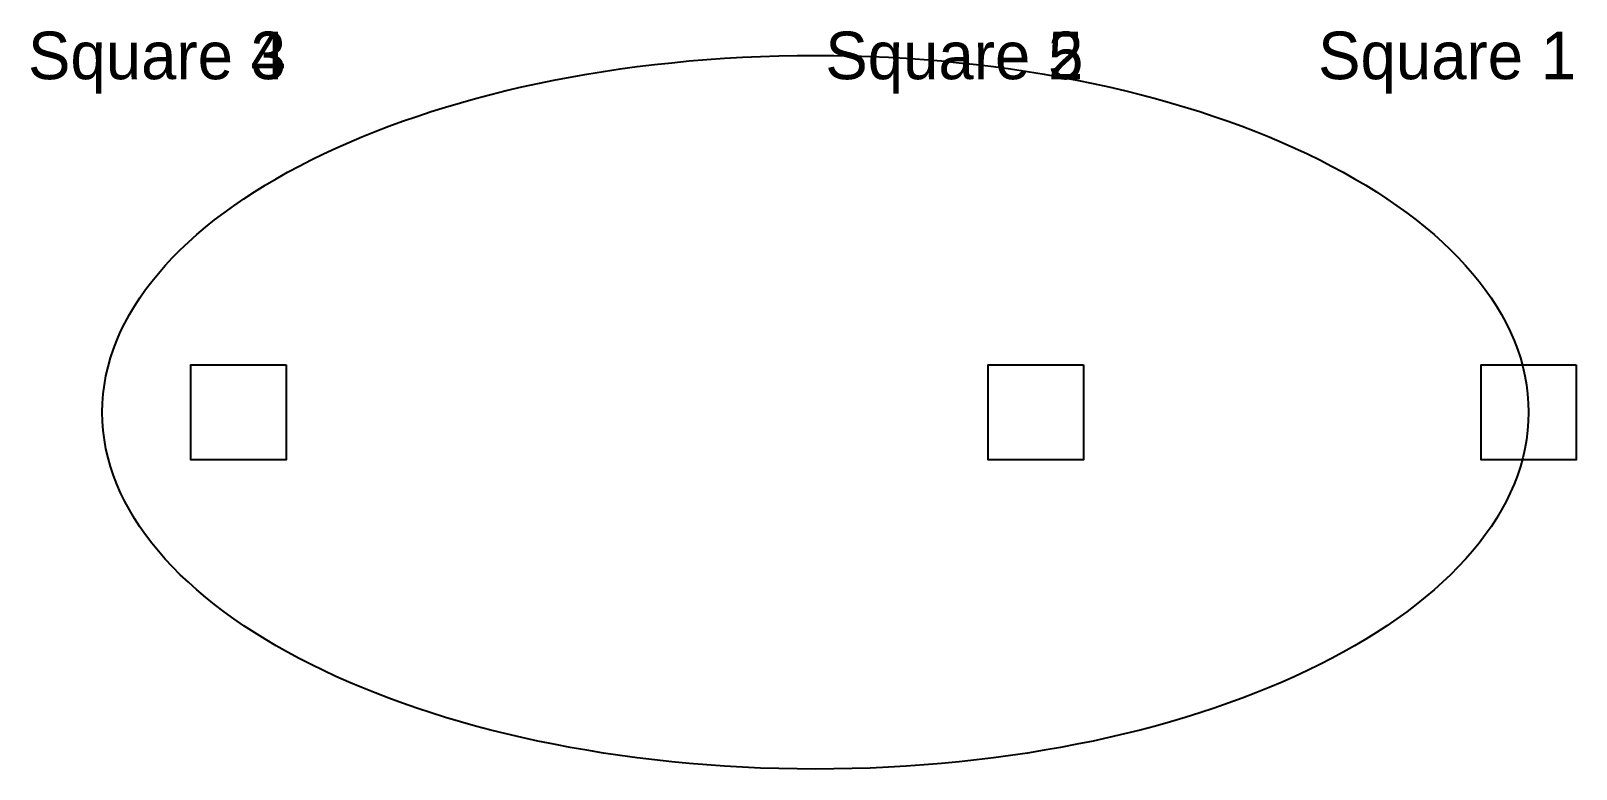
# Model space of a CAD drawing. Header units: metres. Extents: x 1.7 to 8.2, y 3.5 to 6.6.
import ezdxf
from ezdxf.enums import TextEntityAlignment as Align

# ---------------------------------------------------------------- set-up
doc = ezdxf.new("R2010")
doc.units = ezdxf.units.M

msp = doc.modelspace()

# ---------------------------------------------------------------- linework, layer by layer
for points in [[(2.7729, 5.2), (2.7729, 4.8), (2.3729, 4.8), (2.3729, 5.2), (2.7729, 5.2)], [(2.7729, 5.2), (2.7729, 4.8), (2.3729, 4.8), (2.3729, 5.2), (2.7729, 5.2)], [(6.1271, 5.2), (6.1271, 4.8), (5.7271, 4.8), (5.7271, 5.2), (6.1271, 5.2)], [(6.1271, 5.2), (6.1271, 4.8), (5.7271, 4.8), (5.7271, 5.2), (6.1271, 5.2)], [(8.2, 5.2), (8.2, 4.8), (7.8, 4.8), (7.8, 5.2), (8.2, 5.2)]]:
    msp.add_lwpolyline(points)
msp.add_ellipse((5, 5), major_axis=(3, 0), ratio=0.5)

# ---------------------------------------------------------------- texts
for s, p in [('Square 3', (2.7729, 6.5)), ('Square 4', (2.7729, 6.5)), ('Square 2', (6.1271, 6.5)), ('Square 5', (6.1271, 6.5)), ('Square 1', (8.2, 6.5))]:
    msp.add_text(s, height=0.2).set_placement(p, align=Align.MIDDLE_RIGHT)

doc.saveas('drawing.dxf')
